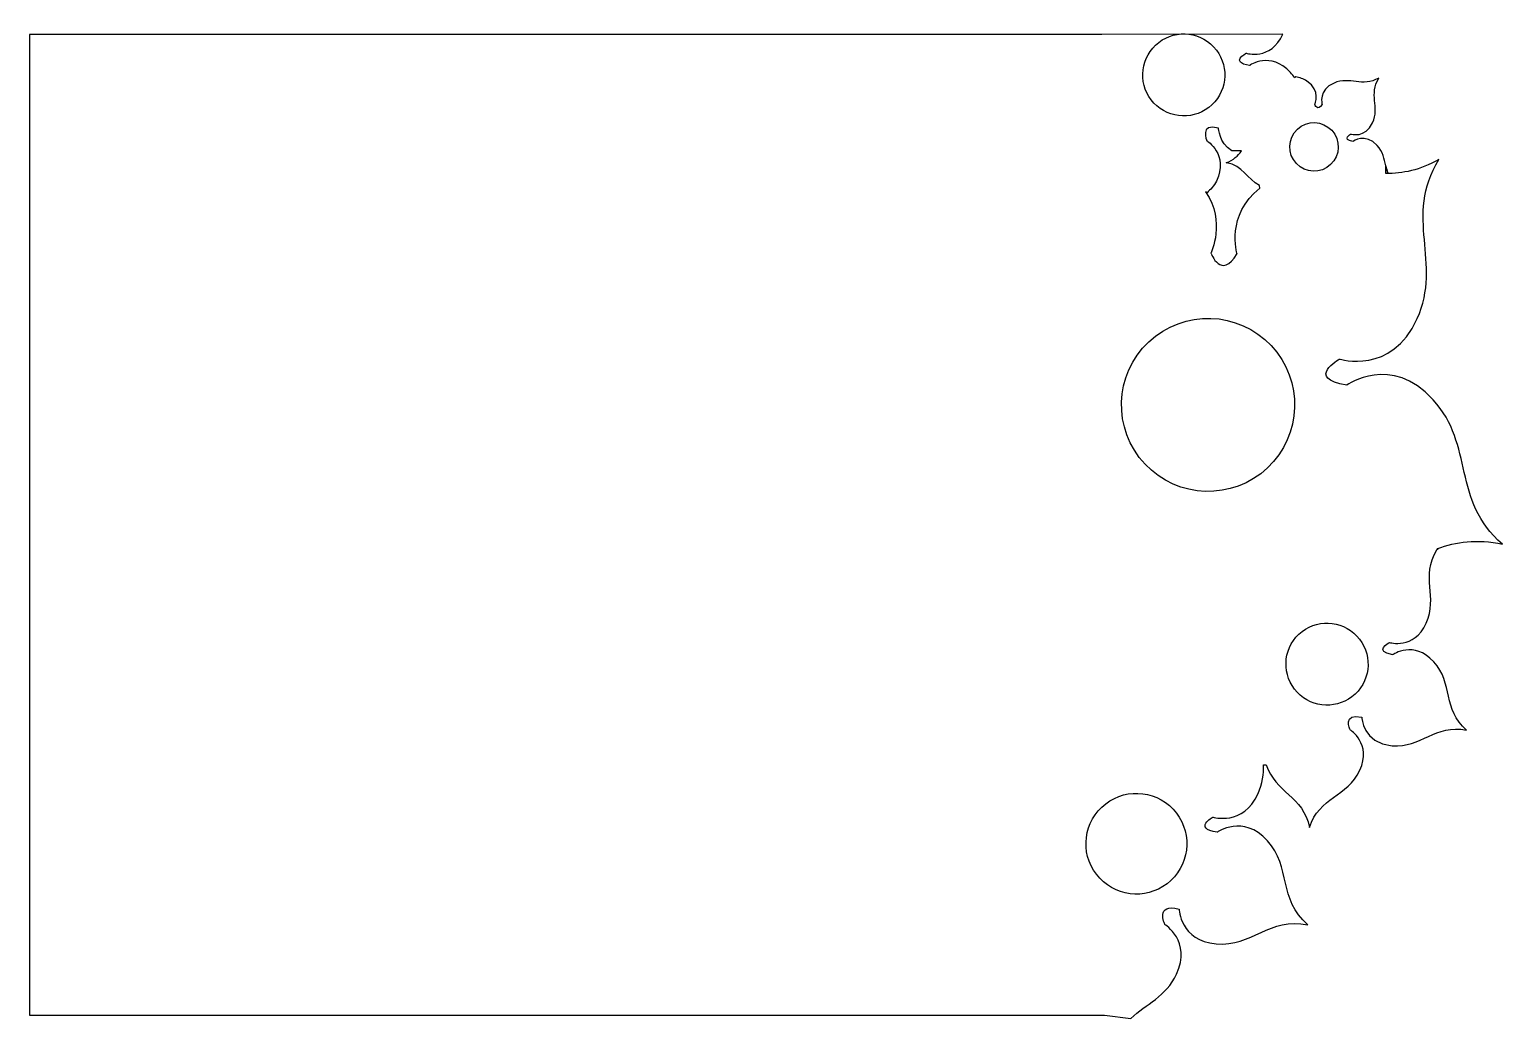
# Model space of a CAD drawing. Header units: centimetres. Extents: x -4.7 to 4.7, y -3.14 to 3.17.
import ezdxf

# ---------------------------------------------------------------- set-up
doc = ezdxf.new("R2010")
doc.units = ezdxf.units.CM
doc.header["$MEASUREMENT"] = 0
doc.layers.add('Camada 1', color=7, linetype='Continuous')

msp = doc.modelspace()

# ---------------------------------------------------------------- linework, layer by layer
at = {"layer": 'Camada 1'}
for points, knots in [([(3.95522, 2.24889), (4.06171, 2.24971), (4.17215, 2.26987), (4.29262, 2.33877), (4.29262, 2.33877), (4.06738, 1.96946), (4.31818, 1.68469), (4.15498, 1.32396), (4.15498, 1.32396), (3.99168, 0.96201), (3.65971, 1.06644), (3.65971, 1.06644), (3.65971, 1.06644), (3.65971, 1.06644), (3.4369, 0.94328), (3.7054, 0.9001), (3.7054, 0.9001), (3.7054, 0.9001), (3.98985, 1.10089), (4.25669, 0.80715), (4.25669, 0.80715), (4.52315, 0.51397), (4.37258, 0.16699), (4.69942, -0.11487), (4.69942, -0.11487), (4.53363, -0.08013), (4.40293, -0.09709), (4.28323, -0.14387), (4.28323, -0.14387), (4.28323, -0.14387), (4.28323, -0.14387), (4.28323, -0.14387), (4.28323, -0.14387), (4.30416, -0.13736), (4.25889, -0.16305), (4.28109, -0.15033), (4.28109, -0.15033), (4.17433, -0.3254), (4.28942, -0.44799), (4.21209, -0.61899), (4.21209, -0.61899), (4.13467, -0.7906), (3.9773, -0.7411), (3.9773, -0.7411), (3.9773, -0.7411), (3.9773, -0.7411), (3.87168, -0.79949), (3.99894, -0.81995), (3.99894, -0.81995), (3.99894, -0.81995), (4.1338, -0.72475), (4.2603, -0.86403), (4.2603, -0.86403), (4.38661, -1.00299), (4.31523, -1.16748), (4.47019, -1.30112), (4.47019, -1.30112), (4.26964, -1.2591), (4.18164, -1.41558), (3.9946, -1.39973), (3.9946, -1.39973), (3.80746, -1.38372), (3.80119, -1.21891), (3.80119, -1.21891), (3.80119, -1.21891), (3.67647, -1.18615), (3.72708, -1.29932), (3.72708, -1.29932), (3.72708, -1.29932), (3.72708, -1.29932), (3.86757, -1.38639), (3.78825, -1.55676), (3.78825, -1.55676), (3.70959, -1.72776), (3.52965, -1.7258), (3.46723, -1.92175), (3.46723, -1.92175), (3.42773, -1.72022), (3.24993, -1.70069), (3.19148, -1.52183), (3.19148, -1.52183), (3.19148, -1.52183), (3.17428, -1.52225), (3.17428, -1.52225), (3.17428, -1.52225), (3.17547, -1.58086), (3.16896, -1.64089), (3.13991, -1.70508), (3.13991, -1.70508), (3.04485, -1.91577), (2.85162, -1.85499), (2.85162, -1.85499), (2.85162, -1.85499), (2.85162, -1.85499), (2.72192, -1.92667), (2.87821, -1.95177), (2.87821, -1.95177), (2.87821, -1.95177), (3.04379, -1.83493), (3.19912, -2.00588), (3.19912, -2.00588), (3.35422, -2.17656), (3.26656, -2.37852), (3.45682, -2.54259), (3.45682, -2.54259), (3.21055, -2.49102), (3.10249, -2.68316), (2.87286, -2.66366), (2.87286, -2.66366), (2.64307, -2.64397), (2.6354, -2.44165), (2.6354, -2.44165), (2.6354, -2.44165), (2.48226, -2.40141), (2.54441, -2.54039), (2.54441, -2.54039), (2.54441, -2.54039), (2.54441, -2.54039), (2.71692, -2.64731), (2.61953, -2.85649), (2.61953, -2.85649), (2.55225, -3.00278), (2.42456, -3.04593), (2.32738, -3.1401), (2.32738, -3.1401), (2.32738, -3.1401), (2.15961, -3.1187), (2.15961, -3.1187), (2.15961, -3.1187), (2.15961, -3.1187), (-4.69938, -3.11868), (-4.69938, -3.11868), (-4.69938, -3.11868), (-4.69938, -3.11868), (-4.69938, 3.13533), (-4.69938, 3.13533), (-4.69938, 3.13533), (-4.69938, 3.13533), (2.14176, 3.13533), (2.14176, 3.13533), (2.14176, 3.13533), (2.14176, 3.13533), (3.29799, 3.13909), (3.29799, 3.13909), (3.29799, 3.13909), (3.22057, 2.96751), (3.0632, 3.01701), (3.0632, 3.01701), (3.0632, 3.01701), (3.0632, 3.01701), (2.95758, 2.95862), (3.08484, 2.93816), (3.08484, 2.93816), (3.08484, 2.93816), (3.2197, 3.03336), (3.3462, 2.89408), (3.3462, 2.89408), (3.35633, 2.88297), (3.36517, 2.87167), (3.37298, 2.86024), (3.37298, 2.86024), (3.37298, 2.86024), (3.38134, 2.86606), (3.38134, 2.86606), (3.38134, 2.86606), (3.40431, 2.86177), (3.4274, 2.85407), (3.45074, 2.83902), (3.45074, 2.83902), (3.54403, 2.77883), (3.50154, 2.6908), (3.50154, 2.6908), (3.50154, 2.6908), (3.50154, 2.6908), (3.51993, 2.64175), (3.54829, 2.68982), (3.54829, 2.68982), (3.54829, 2.68982), (3.52136, 2.78393), (3.62423, 2.82672), (3.62423, 2.82672), (3.72628, 2.87003), (3.80417, 2.79804), (3.90921, 2.8581), (3.90921, 2.8581), (3.84605, 2.75454), (3.91638, 2.67472), (3.87063, 2.57357), (3.87063, 2.57357), (3.82486, 2.4721), (3.73178, 2.50137), (3.73178, 2.50137), (3.73178, 2.50137), (3.73178, 2.50137), (3.66931, 2.46684), (3.74456, 2.45472), (3.74456, 2.45472), (3.74456, 2.45472), (3.82433, 2.51102), (3.89916, 2.42866), (3.89916, 2.42866), (3.93649, 2.38757), (3.94462, 2.34267), (3.95485, 2.29822), (3.95485, 2.29822), (3.95485, 2.29822), (3.95522, 2.24889), (3.95522, 2.24889)], [0, 0, 0, 0, 0.0188679, 0.0188679, 0.0188679, 0.0188679, 0.0377358, 0.0377358, 0.0377358, 0.0377358, 0.0566038, 0.0566038, 0.0566038, 0.0566038, 0.0754717, 0.0754717, 0.0754717, 0.0754717, 0.0943396, 0.0943396, 0.0943396, 0.0943396, 0.1132075, 0.1132075, 0.1132075, 0.1132075, 0.1320755, 0.1320755, 0.1320755, 0.1320755, 0.1509434, 0.1509434, 0.1509434, 0.1509434, 0.1698113, 0.1698113, 0.1698113, 0.1698113, 0.1886792, 0.1886792, 0.1886792, 0.1886792, 0.2075472, 0.2075472, 0.2075472, 0.2075472, 0.2264151, 0.2264151, 0.2264151, 0.2264151, 0.245283, 0.245283, 0.245283, 0.245283, 0.2641509, 0.2641509, 0.2641509, 0.2641509, 0.2830189, 0.2830189, 0.2830189, 0.2830189, 0.3018868, 0.3018868, 0.3018868, 0.3018868, 0.3207547, 0.3207547, 0.3207547, 0.3207547, 0.3396226, 0.3396226, 0.3396226, 0.3396226, 0.3584906, 0.3584906, 0.3584906, 0.3584906, 0.3773585, 0.3773585, 0.3773585, 0.3773585, 0.3962264, 0.3962264, 0.3962264, 0.3962264, 0.4150943, 0.4150943, 0.4150943, 0.4150943, 0.4339623, 0.4339623, 0.4339623, 0.4339623, 0.4528302, 0.4528302, 0.4528302, 0.4528302, 0.4716981, 0.4716981, 0.4716981, 0.4716981, 0.490566, 0.490566, 0.490566, 0.490566, 0.509434, 0.509434, 0.509434, 0.509434, 0.5283019, 0.5283019, 0.5283019, 0.5283019, 0.5471698, 0.5471698, 0.5471698, 0.5471698, 0.5660377, 0.5660377, 0.5660377, 0.5660377, 0.5849057, 0.5849057, 0.5849057, 0.5849057, 0.6037736, 0.6037736, 0.6037736, 0.6037736, 0.6226415, 0.6226415, 0.6226415, 0.6226415, 0.6415094, 0.6415094, 0.6415094, 0.6415094, 0.6603774, 0.6603774, 0.6603774, 0.6603774, 0.6792453, 0.6792453, 0.6792453, 0.6792453, 0.6981132, 0.6981132, 0.6981132, 0.6981132, 0.7169811, 0.7169811, 0.7169811, 0.7169811, 0.7358491, 0.7358491, 0.7358491, 0.7358491, 0.754717, 0.754717, 0.754717, 0.754717, 0.7735849, 0.7735849, 0.7735849, 0.7735849, 0.7924528, 0.7924528, 0.7924528, 0.7924528, 0.8113208, 0.8113208, 0.8113208, 0.8113208, 0.8301887, 0.8301887, 0.8301887, 0.8301887, 0.8490566, 0.8490566, 0.8490566, 0.8490566, 0.8679245, 0.8679245, 0.8679245, 0.8679245, 0.8867925, 0.8867925, 0.8867925, 0.8867925, 0.9056604, 0.9056604, 0.9056604, 0.9056604, 0.9245283, 0.9245283, 0.9245283, 0.9245283, 0.9433962, 0.9433962, 0.9433962, 0.9433962, 0.9622642, 0.9622642, 0.9622642, 0.9622642, 1, 1, 1, 1]), ([(2.48612, 3.06886), (2.38076, 2.96999), (2.37566, 2.80433), (2.47482, 2.69905), (2.47482, 2.69905), (2.57372, 2.59396), (2.73954, 2.58859), (2.845, 2.68759), (2.845, 2.68759), (2.95017, 2.78681), (2.9553, 2.95212), (2.85611, 3.05774), (2.85611, 3.05774), (2.75724, 3.16279), (2.5915, 3.16837), (2.48612, 3.06886)], [0, 0, 0, 0, 0.2, 0.2, 0.2, 0.2, 0.4, 0.4, 0.4, 0.4, 0.6, 0.6, 0.6, 0.6, 1, 1, 1, 1]), ([(2.81378, 2.12554), (2.835, 2.14835), (2.85894, 2.16824), (2.87416, 2.20129), (2.87416, 2.20129), (2.95348, 2.37168), (2.81299, 2.45873), (2.81299, 2.45873), (2.81299, 2.45873), (2.81299, 2.45873), (2.76238, 2.57192), (2.8871, 2.53914), (2.8871, 2.53914), (2.8871, 2.53914), (2.89065, 2.44646), (2.97134, 2.39335), (2.97134, 2.39335), (2.97134, 2.39335), (3.03354, 2.39364), (3.03354, 2.39364), (3.03354, 2.39364), (3.0111, 2.36303), (2.98412, 2.33498), (2.93676, 2.31821), (2.93676, 2.31821), (2.93676, 2.31821), (2.93718, 2.31805), (2.93718, 2.31805), (2.93718, 2.31805), (3.04534, 2.30056), (3.06788, 2.2132), (3.14969, 2.17356), (3.14969, 2.17356), (3.14969, 2.17356), (3.15011, 2.15517), (3.15011, 2.15517), (3.15011, 2.15517), (2.93387, 1.98859), (3.00538, 1.73861), (3.00538, 1.73861), (3.00538, 1.73861), (2.90428, 1.56721), (2.83867, 1.74213), (2.83867, 1.74213), (2.83867, 1.74213), (2.83867, 1.74213), (2.9353, 1.94223), (2.80494, 2.13218), (2.80494, 2.13218), (2.80494, 2.13218), (2.81378, 2.12554), (2.81378, 2.12554)], [0, 0, 0, 0, 0.0714286, 0.0714286, 0.0714286, 0.0714286, 0.1428571, 0.1428571, 0.1428571, 0.1428571, 0.2142857, 0.2142857, 0.2142857, 0.2142857, 0.2857143, 0.2857143, 0.2857143, 0.2857143, 0.3571429, 0.3571429, 0.3571429, 0.3571429, 0.4285714, 0.4285714, 0.4285714, 0.4285714, 0.5, 0.5, 0.5, 0.5, 0.5714286, 0.5714286, 0.5714286, 0.5714286, 0.6428571, 0.6428571, 0.6428571, 0.6428571, 0.7142857, 0.7142857, 0.7142857, 0.7142857, 0.7857143, 0.7857143, 0.7857143, 0.7857143, 0.8571429, 0.8571429, 0.8571429, 0.8571429, 1, 1, 1, 1]), ([(3.39044, 2.532), (3.32816, 2.47353), (3.32511, 2.37555), (3.38377, 2.31327), (3.38377, 2.31327), (3.44227, 2.25112), (3.54032, 2.24794), (3.60269, 2.3065), (3.60269, 2.3065), (3.66492, 2.36518), (3.66794, 2.46297), (3.60928, 2.52542), (3.60928, 2.52542), (3.55077, 2.58753), (3.45275, 2.59084), (3.39044, 2.532)], [0, 0, 0, 0, 0.2, 0.2, 0.2, 0.2, 0.4, 0.4, 0.4, 0.4, 0.6, 0.6, 0.6, 0.6, 1, 1, 1, 1]), ([(3.96726, 2.25313), (3.96207, 2.268), (3.95834, 2.28305), (3.95485, 2.29819), (3.95485, 2.29819), (3.95485, 2.29819), (3.96726, 2.25313), (3.96726, 2.25313)], [0, 0, 0, 0, 0.3333333, 0.3333333, 0.3333333, 0.3333333, 1, 1, 1, 1]), ([(2.44241, 1.17582), (2.22016, 0.96725), (2.20942, 0.61784), (2.4186, 0.39575), (2.4186, 0.39575), (2.62725, 0.17408), (2.97698, 0.1627), (3.19949, 0.37159), (3.19949, 0.37159), (3.42132, 0.58088), (3.43216, 0.9296), (3.22293, 1.15243), (3.22293, 1.15243), (3.01431, 1.37394), (2.66466, 1.38574), (2.44241, 1.17582)], [0, 0, 0, 0, 0.2, 0.2, 0.2, 0.2, 0.4, 0.4, 0.4, 0.4, 0.6, 0.6, 0.6, 0.6, 1, 1, 1, 1]), ([(3.40017, -0.68923), (3.29481, -0.78808), (3.28971, -0.95376), (3.38887, -1.05904), (3.38887, -1.05904), (3.48777, -1.16416), (3.65359, -1.16953), (3.75905, -1.07052), (3.75905, -1.07052), (3.86422, -0.9713), (3.86935, -0.80599), (3.77016, -0.70037), (3.77016, -0.70037), (3.67129, -0.59535), (3.50553, -0.58972), (3.40017, -0.68923)], [0, 0, 0, 0, 0.2, 0.2, 0.2, 0.2, 0.4, 0.4, 0.4, 0.4, 0.6, 0.6, 0.6, 0.6, 1, 1, 1, 1]), ([(2.14298, -1.7913), (2.0136, -1.91269), (2.00735, -2.11608), (2.12914, -2.24538), (2.12914, -2.24538), (2.25058, -2.37442), (2.45415, -2.38103), (2.58369, -2.25943), (2.58369, -2.25943), (2.71281, -2.13762), (2.7191, -1.93465), (2.59732, -1.80493), (2.59732, -1.80493), (2.47588, -1.67594), (2.27236, -1.66908), (2.14298, -1.7913)], [0, 0, 0, 0, 0.2, 0.2, 0.2, 0.2, 0.4, 0.4, 0.4, 0.4, 0.6, 0.6, 0.6, 0.6, 1, 1, 1, 1])]:
    msp.add_open_spline(points, degree=3, knots=knots, dxfattribs=at)

doc.saveas('drawing.dxf')
